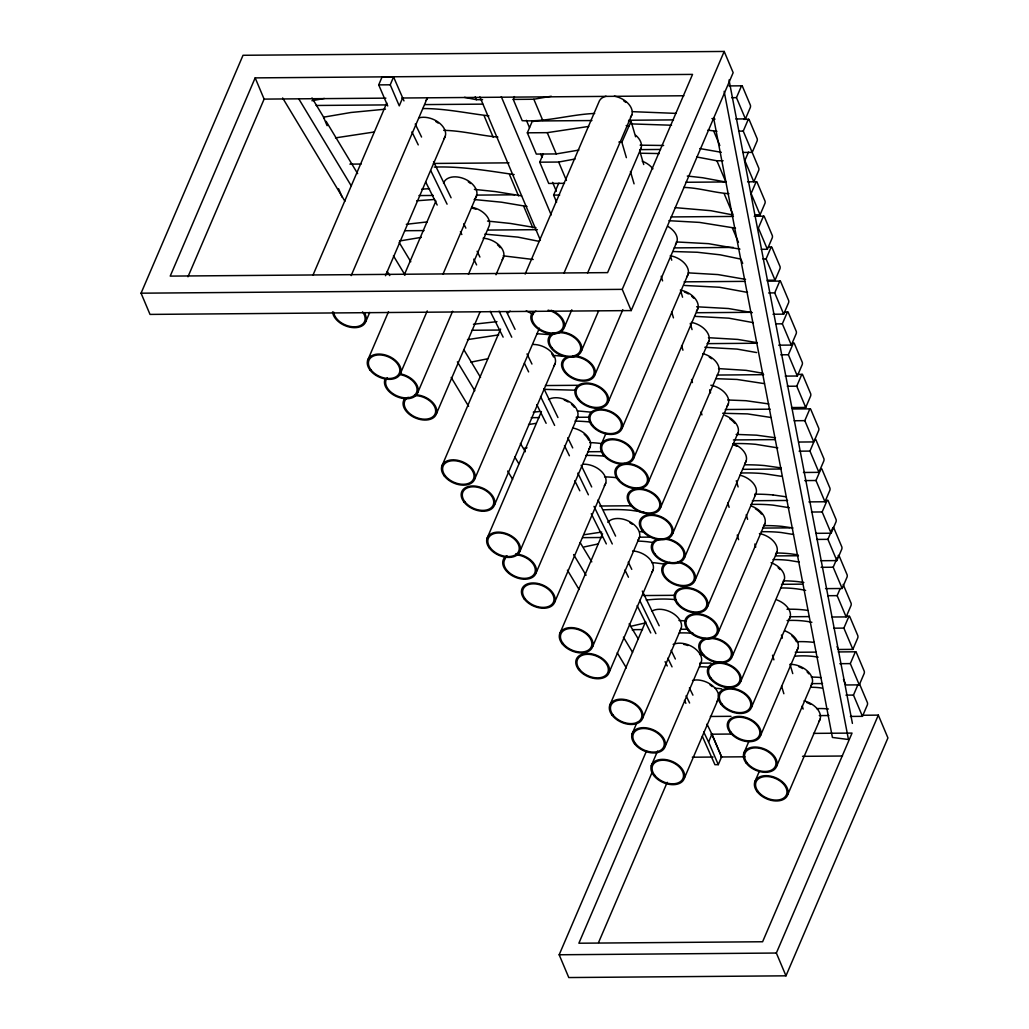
<?xml version="1.0" encoding="UTF-8"?>
<svg xmlns="http://www.w3.org/2000/svg" width="1029" height="1029" viewBox="0 0 1029 1029"><rect width="100%" height="100%" fill="white"/><g stroke="black" fill="none" stroke-linecap="round" stroke-linejoin="round"><path stroke-width="1.5" d="M387.74 105.961L378.711 84.892L382.029 77.034L393.554 76.943L403.985 100.893M402.583 97.999L399.265 105.858L390.235 84.802L393.554 76.943M702.357 736.34L714.923 764.688L718.281 764.663L708.595 742.063L711.901 734.191L706.987 724.082M718.281 764.663L721.599 756.804L711.901 734.191L721.522 756.984M141.063 293.188L243.024 55.283L724.197 51.45L733.162 72.673L631.189 310.578L150.015 314.411L141.063 293.188L622.236 289.355L724.197 51.45M255.166 77.882L170.209 276.106L607.586 272.621L692.543 74.397L255.166 77.882L264.119 99.106L187.973 276.775M313.073 274.923L386.775 102.977M351.198 275.605L427.421 97.781A17.699 11.499 23.2 0 1 425.98 100.43M365.951 321.241L369.733 312.43M385.476 275.708L445.3 136.137M367.585 360.497L388.473 311.761M404.294 274.846L435.936 201.002M594.672 113.46C570.31 114.451 546.669 122.155 522.205 120.676L513.239 99.414L514.436 96.597M400.667 372.922L427.254 310.899M443.075 273.984L476.62 195.716M578.877 150.08L556.239 153.926L536.315 154.08L527.337 132.818L532.16 121.576A1.955 0.823 89.5 0 1 533.331 121.602M417.89 392.293L452.631 311.221M468.427 274.357L489.277 225.711A17.699 11.499 23.2 0 0 471.719 207.241M564.471 183.329L548.714 183.445L539.736 162.183L543.351 153.745M436.476 413.632L480.157 311.697M495.991 274.769L503.593 257.044M556.612 202.186L553.628 195.098L558.451 183.844A1.955 0.823 89.5 0 1 559.249 183.355M441.788 466.278L500.596 329.061M525.15 274.074L598.827 102.193A17.699 11.499 23.2 0 1 606.055 96.224M474.871 478.717L539.376 328.212M563.905 273.29L631.909 114.631M626.378 157.656L621.863 142.246L631.086 121.345L628.462 121.19M564.239 327.492L571.802 309.832M587.572 273.058L641.17 148.009M494.563 504.815L555.197 363.353M486.987 538.553L541.421 411.549M581.526 350.722L598.569 310.964M594.981 374.672L622.828 309.716M520.069 550.991L577.668 416.591M745.433 118.901L736.468 97.639L741.292 86.385A1.955 0.823 89.5 0 1 742.462 86.41L750.424 105.28A1.942 0.823 89.5 0 1 750.282 107.582L745.433 118.901L735.838 118.978M608.293 401.876L676.941 241.699M536.135 572.793L590.286 446.457M600.859 445.274L605.927 433.453M748.469 152.112L744.842 160.55L753.82 181.811L758.669 170.505A1.942 0.823 89.5 0 0 758.81 168.203L743.247 131.107L748.07 119.853A1.955 0.823 89.5 0 1 749.241 119.878L757.203 138.748A1.942 0.823 89.5 0 1 757.074 141.05L752.225 152.369L742.938 152.446M622.211 428.013L688.105 274.241M554.837 601.824L605.734 483.077M633.941 457.712L697.868 308.546M559.609 634.031L602.582 533.781M760.071 214.778L764.92 203.472A1.942 0.823 89.5 0 0 765.061 201.169L757.1 182.3A1.955 0.823 89.5 0 0 755.929 182.262L751.106 193.516L760.071 214.778L755.325 214.817M648.296 482.331L708.93 340.856M592.704 646.456L639.446 537.37M767.364 249.262L772.213 237.956A1.942 0.823 89.5 0 0 772.355 235.654L764.38 216.785A1.955 0.823 89.5 0 0 763.209 216.746L758.386 228.001L767.364 249.262L761.267 249.314M775.056 280.184L766.078 258.922L770.901 247.667A1.955 0.823 89.5 0 1 772.072 247.706L780.046 266.575A1.942 0.823 89.5 0 1 779.905 268.878L775.056 280.184L767.184 280.248M660.644 507.4L718.782 371.765A17.699 11.499 23.2 0 0 702.691 353.616M609.181 672.31L653.132 569.77M783.686 314.154L774.708 292.892L779.532 281.637A1.955 0.823 89.5 0 1 780.702 281.663L788.664 300.545A1.942 0.823 89.5 0 1 788.536 302.835L783.686 314.154L772.998 314.244M672.799 533.369L728.391 403.69M609.631 705.598L645.62 621.619M791.327 345.075L782.349 323.813L787.172 312.559A1.955 0.823 89.5 0 1 788.343 312.597L796.305 331.467A1.942 0.823 89.5 0 1 796.176 333.756L791.327 345.075L778.696 345.178M684.748 557.126L738.102 432.643M797.334 376.009L788.368 354.748L793.192 343.493A1.955 0.823 89.5 0 1 794.362 343.532L802.324 362.401A1.942 0.823 89.5 0 1 802.183 364.703L797.334 376.009L785.217 376.112M695.154 579.957L746.179 460.915M632.025 734.076L637.015 722.422M642.713 718.036L681.237 628.166M805.733 407.445L796.755 386.184L801.578 374.929A1.955 0.823 89.5 0 1 802.749 374.955L810.711 393.824A1.942 0.823 89.5 0 1 810.582 396.126L805.733 407.445L791.545 407.561M707.63 606.441L756.109 493.341M862.366 715.258L878.316 715.129L887.937 737.922L785.976 975.826L568.78 977.55L559.171 954.771L646.559 750.848M651.254 765.795L657.557 751.093M651.936 772.753L578.877 943.22L762.605 941.754L852.038 733.085L813.527 733.381M665.107 746.514L701.315 662.033M798.658 442.046L813.785 441.917L804.807 420.655L809.63 409.401A1.955 0.823 89.5 0 1 810.801 409.439L818.775 428.308A1.942 0.823 89.5 0 1 818.634 430.598L809.952 451.088L818.93 472.35L803.443 472.478M718.178 632.565L764.933 523.478M598.569 942.487L667.216 782.31M732.198 656.515L776.985 552.033M684.336 778.233L718.371 698.82A17.699 11.499 23.2 0 1 716.93 701.469M818.93 472.35L823.779 461.043A1.942 0.823 89.5 0 0 823.92 458.741L815.946 439.872A1.955 0.823 89.5 0 0 814.775 439.833M824.962 501.766L815.984 480.504L820.808 469.25A1.955 0.823 89.5 0 1 821.991 469.288L829.953 488.158A1.942 0.823 89.5 0 1 829.811 490.447L824.962 501.766L808.91 501.895M740.816 681.262L784.252 579.919M831.136 533.215L822.158 511.953L826.982 500.699A1.955 0.823 89.5 0 1 828.152 500.724L836.114 519.594A1.942 0.823 89.5 0 1 835.985 521.896L831.136 533.215L815.881 533.331M751.607 707.039L790.131 617.168M820.949 560.728L836.873 560.599L827.895 539.337L832.718 528.083M743.697 753.46L748.765 741.639M760.688 735.233L798.041 648.09M825.541 588.627L842.172 588.498L833.194 567.223L837.413 557.384M836.873 560.599L841.722 549.28A1.942 0.823 89.5 0 0 841.863 546.978L833.889 528.109A1.955 0.823 89.5 0 0 832.988 527.658M754.72 782.091L759.068 771.917M832.152 617.014L846.134 616.911L837.156 595.637L840.178 588.614M842.172 588.498L847.021 577.179A1.942 0.823 89.5 0 0 847.15 574.877L839.188 556.007A1.955 0.823 89.5 0 0 838.095 555.814M776.779 765.885L812.215 683.205M846.134 616.911L850.983 605.592A1.942 0.823 89.5 0 0 851.124 603.29L843.15 584.421M852.861 649.363L843.883 628.102L848.706 616.847A1.955 0.823 89.5 0 1 849.877 616.873L857.852 635.742A1.942 0.823 89.5 0 1 857.71 638.044L852.861 649.363L838.262 649.479L837.066 646.636M787.802 794.517L820.152 719.027M859.279 684.864L850.314 663.602L855.138 652.347A1.955 0.823 89.5 0 1 856.308 652.386L864.27 671.255A1.942 0.823 89.5 0 1 864.141 673.545L859.279 684.864L845.851 684.98L843.458 679.307M850.391 716.428L862.456 716.338L853.478 695.077L857.697 685.224M862.456 716.338L867.306 705.019A1.942 0.823 89.5 0 0 867.447 702.717L859.472 683.848M785.976 975.826L776.355 953.034L878.316 715.129M630.803 626.301L645.762 622.828M584.086 546.952L597.81 544.019M470.922 362.144L487.733 358.761M399.458 241.005L421.337 237.352M524.018 448.374L527.015 447.769M539.736 162.183L558.657 162.042L575.082 159.006M335.505 137.873L373.99 132.034M467.488 339.621L498.692 334.888M311.928 100.739L324.379 98.462M527.337 132.818L547.261 132.664L588.742 126.426M513.239 99.414L533.832 99.247L551.274 96.25M583.893 534.771L601.721 532.057M528.559 424.527L536.109 423.331M473.456 324.251L496.968 321.653M406.301 224.296L427.176 221.904M533.279 412.192L539.492 411.484M416.706 200.771L434.65 199.459M385.451 109.164L350.966 112.483L323.518 117.177L327.106 125.679M421.8 189.13L429.505 188.68M544.392 389.361L575.571 390.197M722.654 413.272L747.504 413.902L770.914 417.465M631.137 123.904L671.564 125.229M640.115 145.166L663.628 145.475M378.711 84.892L390.235 84.802M729.021 85.921L741.87 85.819M264.119 99.106L385.888 98.141M401.902 98.012L683.873 95.761M464.503 97.343L476.388 99.697L482.562 99.646M731.658 97.678L736.468 97.639M316.122 105.472L386.595 104.907M425.041 104.598L482.717 104.135M422.687 108.559C445.004 108.418 466.973 113.28 488.904 115.853M532.752 121.01L591.919 120.547M628.706 120.252L673.493 119.891M743.864 119.338L748.662 119.3M707.862 130.156L716.93 131.313M738.603 131.146L743.247 131.107M443.705 130.336C461.995 130.67 479.861 135.494 497.882 137.114M639.691 149.629L660.515 149.462M696.672 156.961L716.904 160.781L723.117 160.73M349.899 164.125L361.14 164.035M433.466 163.457L508.995 162.852M434.289 167.084C461.172 166.132 487.823 170.775 514.166 174.583M685.867 182.274L724.403 181.966M747.607 181.863L756.508 181.709M418.944 195.574L433.312 195.459M476.401 195.111L514.706 194.803M553.628 195.098L559.699 195.047M683.693 187.419C699 187.805 713.83 192.693 728.944 193.696M474.408 189.4L495.412 191.587L521.587 195.857M474.137 199.523L501.496 202.198L527.002 206.482M671.075 216.939L733.42 216.437M754.206 216.27L763.801 216.193M487.527 221.055L510.474 223.46L535.98 227.743M404.873 230.728L424.038 230.573M487.913 230.072L537.408 229.673M668.901 220.695L699.553 222.405L735.529 228.181M674.265 247.899L733.24 247.423M768.303 247.14L771.493 247.114M762.926 258.948L766.078 258.922M684.118 281.843L744.919 281.367M767.312 281.187L780.123 281.084M768.612 292.943L774.708 292.892M696.865 312.726L751.08 312.301M784.561 312.031L787.751 312.006M776.033 323.865L782.349 323.813M472.079 330.258L499.309 330.052M707.167 343.635L756.881 343.236M780.792 354.812L788.368 354.748M717.187 375.045L763.685 374.672M797.359 374.415L802.17 374.376M545.421 385.553L577.398 385.296M787.301 386.261L796.755 386.184M725.278 409.529L770.155 409.169M792.587 408.989L810.222 408.847M531.221 417.671L539.247 417.607M576.176 417.311L589.012 417.208M794.221 420.745L804.807 420.655M733.445 439.936L775.21 439.602M587.765 451.757L602.158 451.641M799.109 451.178L809.952 451.088M742.655 469.327L781.217 469.018M804.755 480.594L815.984 480.504M752.405 500.737L787.584 500.454M599.65 506.024L631.562 505.766M811.482 512.03L822.158 511.953M762.605 528.083L789.925 527.864M582.62 537.652L601.759 537.498M640.038 537.189L649.608 537.112M816.756 539.428L827.895 539.337M775.956 555.917L798.44 555.737M821.103 567.326L833.194 567.223M781.513 584.318L802.401 584.15M643.562 595.559L673.931 595.315M827.83 595.714L837.156 595.637M790.131 616.757L809.321 616.603M846.095 616.32L849.298 616.294M632.964 629.658L642.546 629.581M680.851 629.272L687.243 629.221M833.67 628.179L843.883 628.102M795.288 652.27L815.958 652.116M838.223 651.936L855.716 651.794M699.733 663.165L710.962 663.075M839.857 663.692L850.314 663.602M811.469 683.642L822.531 683.552M845.941 695.128L853.478 695.077M710.357 716.467L731.002 716.313M819.29 715.605L828.872 715.528M710.91 734.204L731.413 734.037M692.311 757.215L713.071 757.048M721.059 756.984L745.035 756.791M802.543 756.328L842.481 756.019M559.171 954.771L776.355 953.034M632.411 111.659L675.95 113.383M641.273 153.244L659.357 153.553M676.297 241.944L708.531 243.667L739.967 249.134M673.069 251.526L697.34 252.259L720.159 254.819L740.893 259.128L742.694 263.385M688.182 272.865L717.946 274.576L745.549 279.373M684.671 285.47L719.438 287.258L747.517 292.403M696.62 306.771L728.416 308.52L752.328 312.649M695.115 316.379L728.815 318.167L753.292 322.643M708.415 337.692L737.793 339.429L756.817 342.618M704.801 347.287L737.098 349.088L756.662 352.561M718.525 368.601L746.076 370.35L762.913 373.257M715.734 378.685L736.944 379.444L764.47 383.65M727.773 399.998L745.909 400.705L768.83 403.934M736.134 434.405L756.482 435.164L775.48 437.749M675.217 207.639L710.898 210.701L733.175 214.997L724.197 193.735M484.852 234.123L517.87 237.12L539.428 241.429M536.765 333.705L550.476 334.682M626.172 125.615L629.182 125.795M618.853 142.066L621.863 142.246M577.346 410.893L591.611 412.217M687.308 176.023L702.666 177.747L725.882 182.043L716.904 160.781M503.155 255.835L533.176 259.488M554.978 355.494L563.918 356.394M590.569 422.07L587.829 421.774A195.703 123.377 -22.9 0 0 574.979 421.067M602.299 443.64L596.807 443.036A195.703 123.377 -22.9 0 0 589.72 442.547M617.078 477.79L614.03 477.43A178.544 112.56 -22.9 0 0 604.55 476.826M773.113 494.962L786.092 496.801M640.141 531.581L644.437 532.122M653.724 542.592L646.907 541.691A144.69 91.208 -22.9 0 0 638.404 541.074M664.065 564.033L655.885 562.953A144.69 91.208 -22.9 0 0 651.666 562.58M797.964 554.837L790.028 553.756A136.433 86.012 -22.9 0 0 776.136 552.972M803.842 582.504L797.835 581.629A123.146 77.625 -22.9 0 0 783.301 580.832M699.849 148.562L721.316 152.305M781.14 467.912L764.611 465.571A180.049 113.512 -22.9 0 0 745.292 464.812M781.32 476.298L764.148 473.7A164.962 103.993 -22.9 0 0 740.906 473.031M818.094 657.222L815.097 656.669A80.609 50.82 -22.9 0 0 795.636 656.129M643.884 512.159L631.163 510.32A158.993 100.225 -22.9 0 0 603.637 509.857M711.939 118.554L715.026 119.132M789.32 507.734L773.062 505.123A148.935 93.883 -22.9 0 0 751.003 504.442M792.999 527.98L782.04 526.385A148.935 93.883 -22.9 0 0 764.508 525.613M793.526 534.488L781.05 532.495A136.433 86.012 -22.9 0 0 761.421 531.749M799.237 562.066L788.857 560.368A123.146 77.625 -22.9 0 0 772.972 559.57M777.808 447.885L755.633 444.309A180.049 113.512 -22.9 0 0 733.484 443.589M311.993 97.922L324.457 118.567M326.116 121.319L357.655 173.644M399.175 242.471L410.803 261.752M463.938 349.86L480.543 377.399M520.391 443.473L525.369 451.731M580.176 542.605L591.791 561.873M629.156 623.831L638.289 638.97M298.796 98.887L351.108 185.619M393.451 255.835L405.066 275.103M457.378 361.835L474.819 390.75M514.667 456.837L518.822 463.719M573.616 554.58L586.067 575.237M623.433 637.183L632.565 652.322M282.641 97.961L344.908 201.221M387.251 271.437L389.747 275.566M451.178 377.437L468.619 406.352M507.644 471.063L512.622 479.321M567.416 570.182L579.044 589.45M617.233 652.785L626.365 667.924M425.723 182.056L437.184 205.041M490.228 311.298L503.13 337.139M536.804 404.629L546.129 423.305M574.787 480.736L579.803 490.794M591.276 513.767L606.325 543.917M637.144 605.669L650.765 632.951M665.094 661.673L667.242 665.982M684.439 700.44L685.88 703.309M415.24 124.033L421.568 137.037M433.518 161.617L451.088 197.774M463.745 223.795L465.854 228.129M477.109 251.269L479.913 257.057M506.628 311.993L515.066 329.344M527.015 353.925L531.942 364.047M543.891 388.628L557.95 417.542M567.789 437.788L572.716 447.911M581.153 465.262L591.688 486.949M598.016 499.965L615.599 536.109M628.243 562.13L631.767 569.359M642.315 591.058L659.177 625.761M671.127 650.341L675.346 659.01M689.404 687.925L692.929 695.154M411.922 131.892L418.25 144.896M430.907 170.93L447.075 204.179M460.426 231.654L461.841 234.548M473.79 259.128L476.594 264.916M499.091 311.182L511.747 337.203M524.404 363.237L528.623 371.906M540.572 396.487L554.631 425.401M564.471 445.647L569.397 455.77M577.835 473.121L588.382 494.808M594.003 506.371L612.281 543.968M624.937 570.002L628.449 577.23M639.691 600.357L655.872 633.62M667.821 658.2L672.04 666.869M686.099 695.784L689.61 703.013M703.669 731.941L708.595 742.063M713.83 131.339L719.811 145.513M732.468 228.206L738.462 242.381M622.236 289.355L631.189 310.578M533.832 99.247L542.81 120.509M547.261 132.664L556.239 153.926M558.657 162.042L566.439 180.461M526.398 120.29L529.523 127.686M540.752 154.286L542 157.244M552.599 182.365L556.342 191.24M501.303 96.7L551.21 214.945M479.887 96.88L540.405 240.246M523.825 206.507L532.803 227.769M509.522 174.608L518.5 195.883M484.17 115.891L493.148 137.153M475.192 96.867L476.388 99.697M338.618 188.77L342.207 197.285M630.455 171.521L634.07 183.844M661.223 276.274L662.586 280.891M671.628 311.697L673.442 317.858M681.584 345.59L682.947 350.207M691.539 379.482L692.453 382.556M701.045 411.832L701.945 414.906M727.747 502.718L729.098 507.336M737.24 535.067L738.603 539.685M772.535 655.216L773.898 659.846M781.59 686.034L783.854 693.739M631.086 121.345L635.6 136.78M643.73 164.537L639.665 150.658A17.699 11.499 23.2 0 0 635.819 135.352M670.381 255.552L671.731 260.183M680.761 291.04L682.561 297.214M690.24 323.428L692.054 329.602M709.663 389.772L710.563 392.846M736.301 480.787L738.115 486.949M746.244 514.719L747.594 519.349M754.823 544.032L755.723 547.119M781.461 635.047L782.362 638.134M790.04 664.361L792.754 673.609M802.234 706.01L803.134 709.097M729.034 79.966L852.411 723.4M724.159 91.324L848.449 739.504L832.41 737.446L713.56 117.666M692.517 680.413A17.699 11.499 23.2 0 1 718.679 695.758M710.061 684.928A16.49 10.714 23.2 0 1 712.261 686.613M673.159 644.411A17.699 11.499 23.2 0 1 694.832 648.45A17.699 11.499 23.2 0 1 699.874 664.683M683.822 644.398A16.49 10.714 23.2 0 1 687.925 645.543M652.052 611.046A17.699 11.499 23.2 0 1 674.149 614.146A17.699 11.499 23.2 0 1 679.796 630.803M632.655 550.939A17.699 11.499 23.2 0 1 649.813 559.107A17.699 11.499 23.2 0 1 651.691 572.42M607.805 522.295A17.699 11.499 23.2 0 1 630.455 522.115A17.699 11.499 23.2 0 1 638.019 540.019M629.941 522.732A16.49 10.714 23.2 0 1 632.282 524.301M583.855 464.195A17.699 11.499 23.2 0 1 601.939 471.899A17.699 11.499 23.2 0 1 604.293 485.714M515.658 553.949A17.699 11.499 23.2 0 1 536.418 571.468A17.699 11.499 23.2 0 1 512.931 576.111A17.699 11.499 23.2 0 1 506.963 555.673M515.928 554.811A16.49 10.714 23.2 0 1 535.324 570.169A16.49 10.714 23.2 0 1 515.992 576.677A16.49 10.714 23.2 0 1 505.522 558.323M572.729 427.987A17.699 11.499 23.2 0 1 588.845 449.107M584.176 434.251A16.49 10.714 23.2 0 1 588.665 440.129M548.496 399.484A17.699 11.499 23.2 0 1 570.581 402.571A17.699 11.499 23.2 0 1 576.227 419.24M564.278 400.101A16.49 10.714 23.2 0 1 568.162 401.953M571.571 404.371A16.49 10.714 23.2 0 1 574.259 407.214M533.318 344.471A17.699 11.499 23.2 0 1 551.403 352.162A17.699 11.499 23.2 0 1 553.756 365.99M551.788 353.963A16.49 10.714 23.2 0 1 553.576 357.012M507.721 313.138A17.699 11.499 23.2 0 1 510.191 311.105M526.205 310.977A17.699 11.499 23.2 0 1 532.893 314.642M414.597 394.75A17.699 11.499 23.2 0 1 436.785 410.558A17.699 11.499 23.2 0 1 416.552 418.43A17.699 11.499 23.2 0 1 404.834 398.545M414.957 395.612A16.49 10.714 23.2 0 1 435.666 411.33A16.49 10.714 23.2 0 1 414.16 416.513A16.49 10.714 23.2 0 1 408.166 397.258M483.115 238.201A17.699 11.499 23.2 0 1 500.274 246.381A17.699 11.499 23.2 0 1 502.152 259.681M497.483 244.825A16.49 10.714 23.2 0 1 500.171 247.655M400.332 373.823A17.699 11.499 23.2 0 1 418.224 390.287A17.699 11.499 23.2 0 1 399.419 397.606A17.699 11.499 23.2 0 1 384.795 379.855M400.397 374.659A16.49 10.714 23.2 0 1 416.977 390.956A16.49 10.714 23.2 0 1 396.86 395.805A16.49 10.714 23.2 0 1 387.264 377.823M471.796 208.077A16.49 10.714 23.2 0 1 475.887 209.221M443.538 183.278A17.699 11.499 23.2 0 1 465.584 179.38A17.699 11.499 23.2 0 1 475.179 198.365M468.311 181.824A16.49 10.714 23.2 0 1 470.51 183.496M364.253 312.7A17.699 11.499 23.2 0 1 354.053 327.672A17.699 11.499 23.2 0 1 332.56 311.877M362.542 311.864A16.49 10.714 23.2 0 1 354.388 326.823A16.49 10.714 23.2 0 1 333.705 312.096M419.446 117.73A17.699 11.499 23.2 0 1 439.949 123.48A17.699 11.499 23.2 0 1 443.859 138.786M435.781 121.499A16.49 10.714 23.2 0 1 438.122 123.056M804.061 700.878A17.699 11.499 23.2 0 1 818.711 721.676M806.762 702.537A16.49 10.714 23.2 0 1 810.646 704.389M790.336 664.335A17.699 11.499 23.2 0 1 808.434 672.027A17.699 11.499 23.2 0 1 810.775 685.854M798.826 666.715A16.49 10.714 23.2 0 1 802.71 668.567M807.096 671.898A16.49 10.714 23.2 0 1 808.807 673.828M784.883 630.854A17.699 11.499 23.2 0 1 796.6 650.727M791.931 635.871A16.49 10.714 23.2 0 1 796.42 641.749M776.972 599.933A17.699 11.499 23.2 0 1 788.69 619.805M771.094 562.67A17.699 11.499 23.2 0 1 782.812 582.555M778.143 567.699A16.49 10.714 23.2 0 1 780.033 569.551M710.319 637.633A17.699 11.499 23.2 0 1 732.481 655.19A17.699 11.499 23.2 0 1 707.669 659.074A17.699 11.499 23.2 0 1 705.161 638.443M759.428 533.562A17.699 11.499 23.2 0 1 775.544 554.67M751.762 506.229A17.699 11.499 23.2 0 1 763.492 526.115M755.415 508.828A16.49 10.714 23.2 0 1 761.511 514.088M740.018 475.192A17.699 11.499 23.2 0 1 754.669 495.991M679.063 561.808A17.699 11.499 23.2 0 1 694.935 580.588A17.699 11.499 23.2 0 1 670.625 582.517A17.699 11.499 23.2 0 1 665.982 562.837M677.674 562.323A16.49 10.714 23.2 0 1 693.7 580.407A16.49 10.714 23.2 0 1 669.249 580.6A16.49 10.714 23.2 0 1 669.943 562.374M733.021 443.666A17.699 11.499 23.2 0 1 744.739 463.552M732.789 444.425A16.49 10.714 23.2 0 1 736.674 446.277M667.191 538.656A17.699 11.499 23.2 0 1 684.388 558.065A17.699 11.499 23.2 0 1 658.148 558.284A17.699 11.499 23.2 0 1 658.894 538.72M724.943 415.394A17.699 11.499 23.2 0 1 736.661 435.28M729.793 418.752A16.49 10.714 23.2 0 1 734.68 423.253M710.833 385.219A17.699 11.499 23.2 0 1 726.95 406.326M709.277 357.127A16.49 10.714 23.2 0 1 711.618 358.684M626.417 463.449A17.699 11.499 23.2 0 1 648.399 481.996A17.699 11.499 23.2 0 1 621.31 483.167A17.699 11.499 23.2 0 1 625.04 463.513M691.372 322.386A17.699 11.499 23.2 0 1 707.502 343.506M680.31 290.075A17.699 11.499 23.2 0 1 696.427 311.195M684.478 292.056A16.49 10.714 23.2 0 1 688.362 293.908M691.758 296.339A16.49 10.714 23.2 0 1 693.649 298.191M670.548 255.771A17.699 11.499 23.2 0 1 686.665 276.891M667.95 226.444A17.699 11.499 23.2 0 1 675.5 244.336M573.102 355.79A17.699 11.499 23.2 0 1 595.264 373.347A17.699 11.499 23.2 0 1 570.452 377.231A17.699 11.499 23.2 0 1 567.944 356.6M559.647 331.852A17.699 11.499 23.2 0 1 581.809 349.397A17.699 11.499 23.2 0 1 556.998 353.281A17.699 11.499 23.2 0 1 554.49 332.65M642.212 161.18A17.699 11.499 23.2 0 1 652.926 168.807M551.081 310.243A17.699 11.499 23.2 0 1 563.879 328.431A17.699 11.499 23.2 0 1 541.498 331.055A17.699 11.499 23.2 0 1 532.598 312.417M548.123 310.153A16.49 10.714 23.2 0 1 562.902 327.646A16.49 10.714 23.2 0 1 540.264 329.447A16.49 10.714 23.2 0 1 535.929 311.118M614.352 96.16A17.699 11.499 23.2 0 1 630.468 117.267M623.6 100.739A16.49 10.714 23.2 0 1 625.799 102.411M585.823 455.41A178.544 112.56 -22.9 0 1 605.052 456.169M678.947 620.474A112.328 70.808 -22.9 0 1 686.407 621.104M646.289 600.087A112.328 70.808 -22.9 0 1 675.963 599.675M632.372 630.211A1.955 0.823 89.5 0 1 633.542 630.25M699.604 654.418A94.887 59.811 -22.9 0 1 703.695 654.804M679.294 632.951A94.887 59.811 -22.9 0 1 693.366 633.388M715.258 688.234A84.687 53.392 -22.9 0 1 721.676 688.864M699.617 666.792A84.687 53.392 -22.9 0 1 710.164 667.294M754.643 494.19A164.962 103.993 -22.9 0 1 773.113 494.962M787.005 609.284A107.26 67.618 -22.9 0 1 807.739 610.403M781.114 587.958A107.26 67.618 -22.9 0 1 805.617 590.414M797.552 641.697A95.157 59.991 -22.9 0 1 814.338 642.443M787.121 620.5A95.157 59.991 -22.9 0 1 811.894 622.275M811.315 677.108A80.609 50.82 -22.9 0 1 820.988 677.558M816.756 708.621A65.136 41.057 -22.9 0 1 828.409 708.994M810.775 687.282A65.136 41.057 -22.9 0 1 822.184 688.105M653.698 775.416A17.699 11.499 23.2 0 0 682.896 780.882A17.699 11.499 23.2 0 0 666.779 759.762A17.699 11.499 23.2 0 0 653.698 775.416M654.663 775.184A16.49 10.714 23.2 0 0 681.867 780.278A16.49 10.714 23.2 0 0 666.843 760.598A16.49 10.714 23.2 0 0 654.663 775.184M634.481 743.697A17.699 11.499 23.2 0 0 663.666 749.163A17.699 11.499 23.2 0 0 647.55 728.043A17.699 11.499 23.2 0 0 634.481 743.697M635.433 743.465A16.49 10.714 23.2 0 0 662.637 748.559A16.49 10.714 23.2 0 0 647.614 728.879A16.49 10.714 23.2 0 0 635.433 743.465M612.088 715.219A17.699 11.499 23.2 0 0 641.273 720.673A17.699 11.499 23.2 0 0 625.156 699.566A17.699 11.499 23.2 0 0 612.088 715.219M613.04 714.988A16.49 10.714 23.2 0 0 640.244 720.068A16.49 10.714 23.2 0 0 625.22 700.389A16.49 10.714 23.2 0 0 613.04 714.988M578.555 669.493A17.699 11.499 23.2 0 0 607.74 674.96A17.699 11.499 23.2 0 0 591.624 653.839A17.699 11.499 23.2 0 0 578.555 669.493M579.507 669.262A16.49 10.714 23.2 0 0 606.711 674.355A16.49 10.714 23.2 0 0 591.688 654.676A16.49 10.714 23.2 0 0 579.507 669.262M562.066 643.639A17.699 11.499 23.2 0 0 591.263 649.106A17.699 11.499 23.2 0 0 575.147 627.986A17.699 11.499 23.2 0 0 562.066 643.639M563.03 643.408A16.49 10.714 23.2 0 0 590.234 648.502A16.49 10.714 23.2 0 0 575.211 628.822A16.49 10.714 23.2 0 0 563.03 643.408M524.211 599.007A17.699 11.499 23.2 0 0 553.396 604.46A17.699 11.499 23.2 0 0 537.279 583.353A17.699 11.499 23.2 0 0 524.211 599.007M525.163 598.775A16.49 10.714 23.2 0 0 552.367 603.856A16.49 10.714 23.2 0 0 537.344 584.189A16.49 10.714 23.2 0 0 525.163 598.775M489.444 548.174A17.699 11.499 23.2 0 0 518.629 553.628A17.699 11.499 23.2 0 0 502.512 532.507A17.699 11.499 23.2 0 0 489.444 548.174M490.396 547.942A16.49 10.714 23.2 0 0 517.6 553.023A16.49 10.714 23.2 0 0 502.589 533.344A16.49 10.714 23.2 0 0 490.396 547.942M463.938 501.998A17.699 11.499 23.2 0 0 493.123 507.451A17.699 11.499 23.2 0 0 477.006 486.344A17.699 11.499 23.2 0 0 463.938 501.998M464.889 501.766A16.49 10.714 23.2 0 0 492.094 506.847A16.49 10.714 23.2 0 0 477.07 487.167A16.49 10.714 23.2 0 0 464.889 501.766M444.232 475.9A17.699 11.499 23.2 0 0 473.43 481.353A17.699 11.499 23.2 0 0 457.313 460.233A17.699 11.499 23.2 0 0 444.232 475.9M445.197 475.668A16.49 10.714 23.2 0 0 472.401 480.749A16.49 10.714 23.2 0 0 457.378 461.069A16.49 10.714 23.2 0 0 445.197 475.668M370.041 370.106A17.699 11.499 23.2 0 0 399.226 375.572A17.699 11.499 23.2 0 0 383.11 354.452A17.699 11.499 23.2 0 0 370.041 370.106M370.993 369.874A16.49 10.714 23.2 0 0 398.197 374.968A16.49 10.714 23.2 0 0 383.174 355.288A16.49 10.714 23.2 0 0 370.993 369.874M757.164 791.7A17.699 11.499 23.2 0 0 786.362 797.166A17.699 11.499 23.2 0 0 770.245 776.046A17.699 11.499 23.2 0 0 757.164 791.7M758.129 791.468A16.49 10.714 23.2 0 0 785.333 796.562A16.49 10.714 23.2 0 0 770.309 776.882A16.49 10.714 23.2 0 0 758.129 791.468M746.154 763.068A17.699 11.499 23.2 0 0 775.339 768.534A17.699 11.499 23.2 0 0 759.222 747.414A17.699 11.499 23.2 0 0 746.154 763.068M747.105 762.836A16.49 10.714 23.2 0 0 774.31 767.93A16.49 10.714 23.2 0 0 759.299 748.25A16.49 10.714 23.2 0 0 747.105 762.836M730.05 732.416A17.699 11.499 23.2 0 0 759.248 737.883A17.699 11.499 23.2 0 0 743.131 716.763A17.699 11.499 23.2 0 0 730.05 732.416M731.014 732.185A16.49 10.714 23.2 0 0 758.219 737.279A16.49 10.714 23.2 0 0 743.195 717.599A16.49 10.714 23.2 0 0 731.014 732.185M720.982 704.222A17.699 11.499 23.2 0 0 750.167 709.676A17.699 11.499 23.2 0 0 734.05 688.568A17.699 11.499 23.2 0 0 720.982 704.222M721.934 703.99A16.49 10.714 23.2 0 0 749.138 709.071A16.49 10.714 23.2 0 0 734.127 689.404A16.49 10.714 23.2 0 0 721.934 703.99M710.177 678.445A17.699 11.499 23.2 0 0 739.375 683.912A17.699 11.499 23.2 0 0 723.258 662.792A17.699 11.499 23.2 0 0 710.177 678.445M711.142 678.214A16.49 10.714 23.2 0 0 738.346 683.307A16.49 10.714 23.2 0 0 723.323 663.628A16.49 10.714 23.2 0 0 711.142 678.214M702.537 653.466A16.49 10.714 23.2 0 0 729.741 658.547A16.49 10.714 23.2 0 0 714.718 638.868A16.49 10.714 23.2 0 0 702.537 653.466M687.539 629.735A17.699 11.499 23.2 0 0 716.737 635.202A17.699 11.499 23.2 0 0 700.62 614.081A17.699 11.499 23.2 0 0 687.539 629.735M688.504 629.504A16.49 10.714 23.2 0 0 715.708 634.597A16.49 10.714 23.2 0 0 700.685 614.918A16.49 10.714 23.2 0 0 688.504 629.504M677.005 603.611A17.699 11.499 23.2 0 0 706.19 609.078A17.699 11.499 23.2 0 0 690.073 587.958A17.699 11.499 23.2 0 0 677.005 603.611M677.97 603.38A16.49 10.714 23.2 0 0 705.161 608.473A16.49 10.714 23.2 0 0 690.15 588.794A16.49 10.714 23.2 0 0 677.97 603.38M655.074 554.078A16.49 10.714 23.2 0 0 682.278 559.171A16.49 10.714 23.2 0 0 667.255 539.492A16.49 10.714 23.2 0 0 655.074 554.078M642.173 530.552A17.699 11.499 23.2 0 0 671.358 536.019A17.699 11.499 23.2 0 0 655.241 514.899A17.699 11.499 23.2 0 0 642.173 530.552M643.138 530.321A16.49 10.714 23.2 0 0 670.329 535.414A16.49 10.714 23.2 0 0 655.319 515.735A16.49 10.714 23.2 0 0 643.138 530.321M630.018 504.583A17.699 11.499 23.2 0 0 659.216 510.05A17.699 11.499 23.2 0 0 643.086 488.929A17.699 11.499 23.2 0 0 630.018 504.583M630.983 504.351A16.49 10.714 23.2 0 0 658.187 509.445A16.49 10.714 23.2 0 0 643.164 489.765A16.49 10.714 23.2 0 0 630.983 504.351M618.635 479.27A16.49 10.714 23.2 0 0 645.839 484.363A16.49 10.714 23.2 0 0 630.816 464.684A16.49 10.714 23.2 0 0 618.635 479.27M603.316 454.882A17.699 11.499 23.2 0 0 632.501 460.349A17.699 11.499 23.2 0 0 616.384 439.229A17.699 11.499 23.2 0 0 603.316 454.882M604.267 454.651A16.49 10.714 23.2 0 0 631.472 459.744A16.49 10.714 23.2 0 0 616.448 440.065A16.49 10.714 23.2 0 0 604.267 454.651M591.572 425.196A17.699 11.499 23.2 0 0 620.77 430.649A17.699 11.499 23.2 0 0 604.653 409.542A17.699 11.499 23.2 0 0 591.572 425.196M592.537 424.964A16.49 10.714 23.2 0 0 619.741 430.058A16.49 10.714 23.2 0 0 604.718 410.378A16.49 10.714 23.2 0 0 592.537 424.964M577.668 399.059A17.699 11.499 23.2 0 0 606.853 404.513A17.699 11.499 23.2 0 0 590.736 383.405A17.699 11.499 23.2 0 0 577.668 399.059M578.62 398.828A16.49 10.714 23.2 0 0 605.824 403.908A16.49 10.714 23.2 0 0 590.8 384.241A16.49 10.714 23.2 0 0 578.62 398.828M565.32 371.61A16.49 10.714 23.2 0 0 592.511 376.704A16.49 10.714 23.2 0 0 577.501 357.024A16.49 10.714 23.2 0 0 565.32 371.61M551.853 347.673A16.49 10.714 23.2 0 0 579.057 352.754A16.49 10.714 23.2 0 0 564.046 333.087A16.49 10.714 23.2 0 0 551.853 347.673"/></g></svg>
